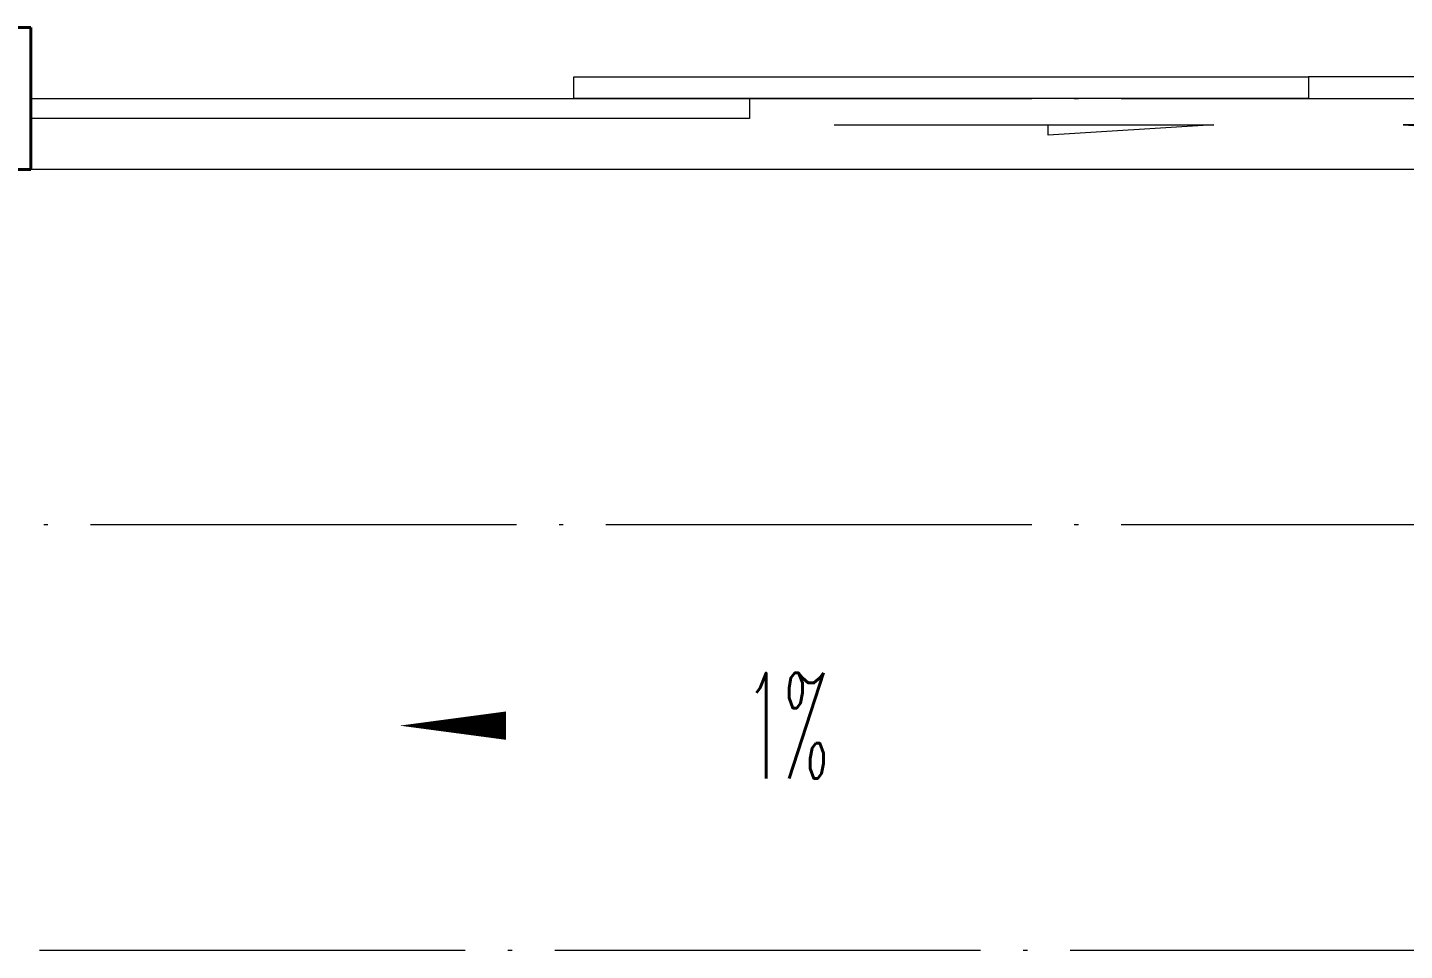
# Model space of a CAD drawing. Extents: x 27938 to 1042331, y -235042 to 1535213.
# Drawn here: x 723162 to 725102, y 365424 to 366724 of the extents above; entities that cross this region are included whole.
import ezdxf

# ---------------------------------------------------------------- set-up
doc = ezdxf.new("R2010")
doc.units = 0
doc.header["$LTSCALE"] = 1000
doc.header["$MEASUREMENT"] = 0
doc.linetypes.add('DOTE', pattern=[2.42, 2, -0.2, 0.02, -0.2])
doc.layers.add('3.5方案汇报，与郭总、侯月琴确定户型_t8$0$2020.03.04 -1安徽标准化洋房户型(UA）_t8_t8$0$看线', color=154, linetype='Continuous')
for name, color, linetype, lineweight in [('DOTE', 19, 'DOTE', 9), ('WALL', 9, 'Continuous', 40), ('WINDOW', 8, 'Continuous', 15), ('平面-排水沟', 86, 'Continuous', 15)]:
    doc.layers.add(name, color=color, linetype=linetype, lineweight=lineweight)
doc.styles.add('_TCH_DIM', font='SIMPLEX.shx', dxfattribs={"width": 0.6, "oblique": 10, "bigfont": 'hztxt.shx'})

# ---------------------------------------------------------------- blocks, each defined once
blk = doc.blocks.new('GFDGDGRDGRDG')
at = {"layer": 'DOTE', "linetype": 'DOTE', "ltscale": 0.3}
for p, q in [((573593.7, 364358.3), (626393.7, 364358.3)), ((573593.7, 363758.3), (626393.7, 363758.3)), ((626393.7, 363158.3), (573593.7, 363158.3))]:
    blk.add_line(p, q, dxfattribs=at)
blk = doc.blocks.new('$DorLib2D$00000138')
at = {"color": 0, "linetype": 'Continuous'}
for p, q in [((-0.2875, 0), (-0.2875, 0.15378)), ((-0.2875, 0.15378), (0, 0.15378)), ((0, 0.15378), (0, 0)), ((0.2875, 0.15378), (0, 0.15378)), ((-0.5, -0.13986), (-0.5, 0)), ((-0.5, 0), (-0.21875, 0)), ((0, 0), (-0.2875, 0)), ((-0.21875, 0), (-0.21875, -0.13986)), ((0, 0), (0.2875, 0)), ((-0.21875, -0.13986), (-0.5, -0.13986)), ((-0.18567, -0.186), (-0.03702, -0.186)), ((-0.03702, -0.186), (-0.10186, -0.25826)), ((-0.10186, -0.25826), (-0.10186, -0.186)), ((0.18567, -0.186), (0.03702, -0.186)), ((0.03702, -0.186), (0.10186, -0.25826))]:
    blk.add_line(p, q, dxfattribs=at)

msp = doc.modelspace()

# ---------------------------------------------------------------- linework, layer by layer
at = {"layer": 'WALL', "color": 8}
for p, q in [((723166.6, 366723.7), (722216.6, 366723.7)), ((723166.6, 366523.7), (723166.6, 366723.7)), ((722216.6, 366523.7), (723166.6, 366523.7))]:
    msp.add_line(p, q, dxfattribs=at)
at = {"layer": 'WINDOW'}
msp.add_line((726766.6, 366523.7), (723166.6, 366523.7), dxfattribs=at)
at = {"layer": '平面-排水沟', "color": 8}
msp.add_lwpolyline([(724107.5, 365740.4, 0, 0, 0), (723686.1, 365740.4, 0, 40, 0), (723836.1, 365740.4, 0, 0, 0)], format="xyseb", dxfattribs=at)

# ---------------------------------------------------------------- block references
at = {"layer": '3.5方案汇报，与郭总、侯月琴确定户型_t8$0$2020.03.04 -1安徽标准化洋房户型(UA）_t8_t8$0$看线', "ltscale": 10}
msp.add_blockref('GFDGDGRDGRDG', (106822.9, 2265.4), dxfattribs=at)
at = {"layer": 'WINDOW', "xscale": -3600, "yscale": -199.9999999990687, "zscale": -3600, "rotation": 180.0000000002223}
msp.add_blockref('$DorLib2D$00000138', (724966.6, 366623.7), dxfattribs=at)

# ---------------------------------------------------------------- texts
at = {"layer": '平面-排水沟', "color": 8, "style": '_TCH_DIM', "width": 0.423529}
msp.add_text('1%', height=148.75, dxfattribs=at).set_placement((724172.6, 365666))

doc.saveas('drawing.dxf')
